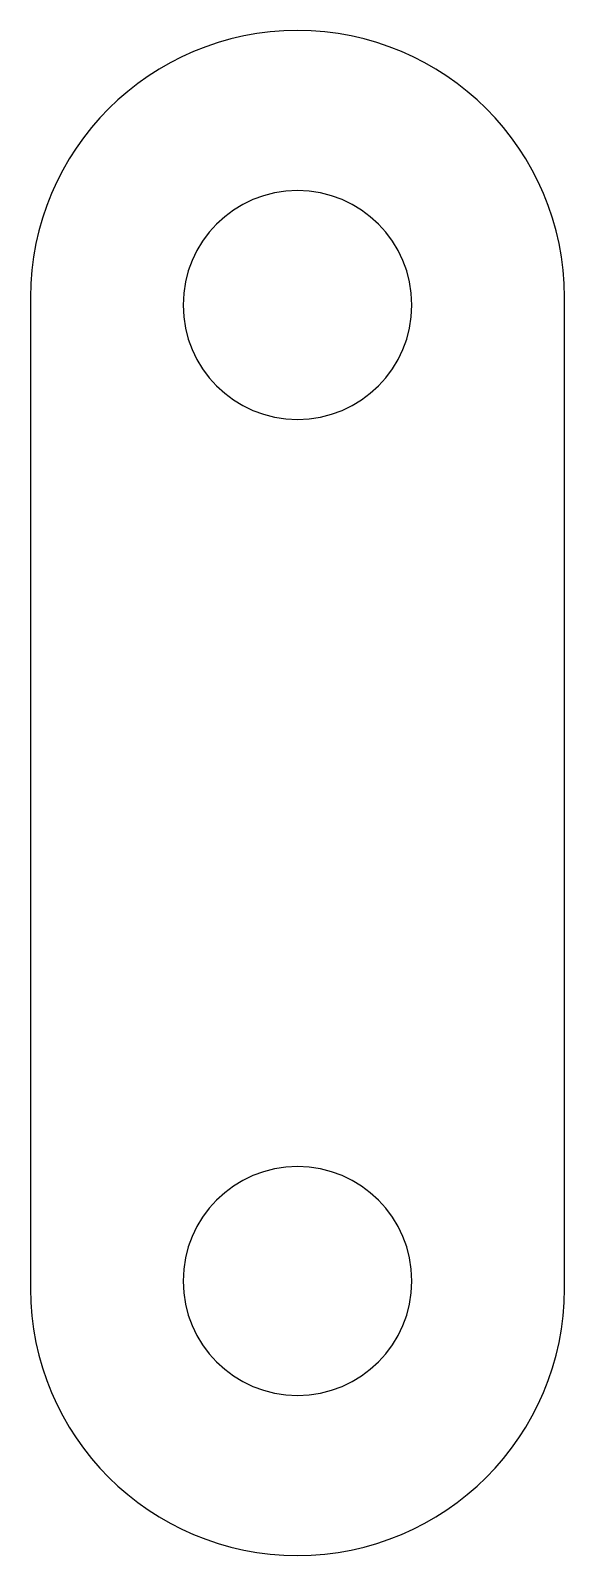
# Model space of a CAD drawing. Header units: inches. Extents: x 1 to 1.44, y 1 to 2.25.
import ezdxf

# ---------------------------------------------------------------- set-up
doc = ezdxf.new("R2010")
doc.units = ezdxf.units.IN
doc.layers.get('0').update_dxf_attribs({"linetype": 'CONTINUOUS'})

msp = doc.modelspace()

# ---------------------------------------------------------------- linework, layer by layer
at = {"color": 0, "linetype": 'CONTINUOUS'}
for p, q in [((1, 2.03125), (1, 1.21875)), ((1.4375, 1.21875), (1.4375, 2.03125))]:
    msp.add_line(p, q, dxfattribs=at)
for centre, radius, start, end in [((1.21875, 2.03125), 0.21875, 360, 180), ((1.21875, 2.025), 0.09375, 360, 180), ((1.21875, 2.025), 0.09375, 180, 360), ((1.21875, 1.225), 0.09375, 360, 180), ((1.21875, 1.225), 0.09375, 180, 360), ((1.21875, 1.21875), 0.21875, 180, 360)]:
    msp.add_arc(centre, radius, start, end, dxfattribs=at)

doc.saveas('drawing.dxf')
